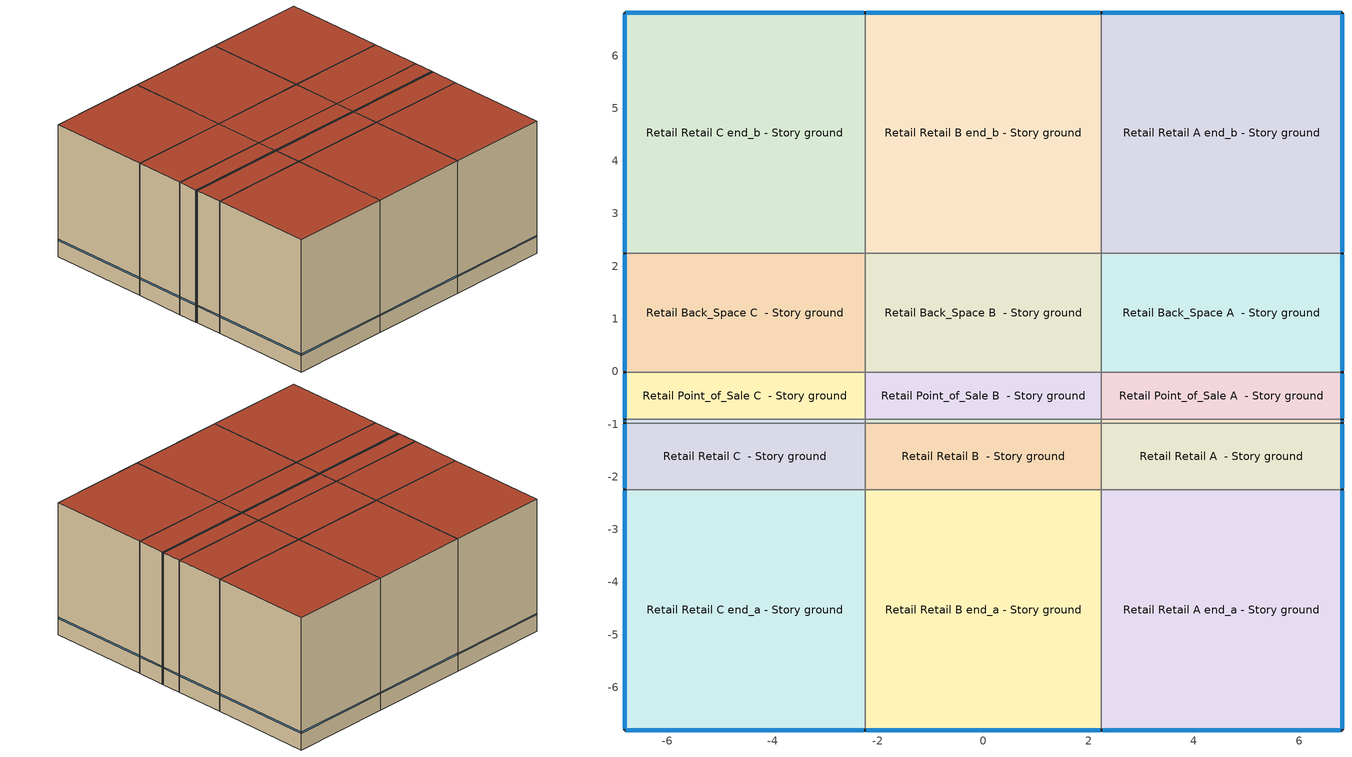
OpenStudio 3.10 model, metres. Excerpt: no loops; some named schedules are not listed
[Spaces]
Retail Retail A end_a - Story ground
 floor ground (Foundation F 1.26W/m*K Perim 9.14m Area 20.9m2): 6.82,-6.82 2.24,-6.82 2.24,-2.24 6.82,-2.24 z0
 wall outside (Retail Retail A end_a - Story ground Wall 1 c tbd): 2.24,-6.82 6.82,-6.82 z0:6.1
 wall outside (Retail Retail A end_a - Story ground Wall 4 c tbd): 6.82,-6.82 6.82,-2.24 z0:6.1
 wall to Retail Retail B end_a - Story ground: 2.24,-2.24 2.24,-6.82 z0:6.1
 wall to Retail Retail A  - Story ground: 6.82,-2.24 2.24,-2.24 z0:6.1
 window (Window U-0.91 SHGC 0.68): 2.27,-6.82 6.79,-6.82 / 6.82,-6.79 6.82,-2.27 z0.76:0.82
 roof outside (Retail Retail A end_a - Story ground RoofCeiling 1 c tbd): 6.82,-2.24 2.24,-2.24 2.24,-6.82 6.82,-6.82 z6.1
Retail Retail B end_a - Story ground
 floor ground (Foundation F 1.26W/m*K Perim 4.49m Area 20.51m2): 2.24,-6.82 -2.24,-6.82 -2.24,-2.24 2.24,-2.24 z0
 wall outside (Retail Retail B end_a - Story ground Wall 4 c tbd): -2.24,-6.82 2.24,-6.82 z0:6.1
 wall to Retail Retail C end_a - Story ground: -2.24,-2.24 -2.24,-6.82 z0:6.1
 wall to Retail Retail B  - Story ground: 2.24,-2.24 -2.24,-2.24 z0:6.1
 window (Window U-0.91 SHGC 0.68): -2.22,-6.82 2.22,-6.82 z0.76:0.82
 roof outside (Retail Retail B end_a - Story ground RoofCeiling 1 c tbd): 2.24,-2.24 -2.24,-2.24 -2.24,-6.82 2.24,-6.82 z6.1
Retail Retail C end_a - Story ground
 floor ground (Foundation F 1.26W/m*K Perim 9.14m Area 20.9m2): -2.24,-6.82 -6.82,-6.82 -6.82,-2.24 -2.24,-2.24 z0
 wall outside (Retail Retail C end_a - Story ground Wall 1 c tbd): -6.82,-6.82 -2.24,-6.82 z0:6.1
 wall outside (Retail Retail C end_a - Story ground Wall 2 c tbd): -6.82,-2.24 -6.82,-6.82 z0:6.1
 wall to Retail Retail C  - Story ground: -2.24,-2.24 -6.82,-2.24 z0:6.1
 window (Window U-0.91 SHGC 0.68): -6.79,-6.82 -2.27,-6.82 / -6.82,-2.27 -6.82,-6.79 z0.76:0.82
 roof outside (Retail Retail C end_a - Story ground RoofCeiling 1 c tbd): -2.24,-2.24 -6.82,-2.24 -6.82,-6.82 -2.24,-6.82 z6.1
Retail Retail A  - Story ground
 floor ground (Foundation F 1.26W/m*K Perim 1.26m Area 5.78m2): 6.82,-2.24 2.24,-2.24 2.24,-0.98 6.82,-0.98 z0
 wall outside (Retail Retail A  - Story ground Wall 3 c tbd): 6.82,-2.24 6.82,-0.98 z0:6.1
 wall to Retail Retail B  - Story ground: 2.24,-0.98 2.24,-2.24 z0:6.1
 wall to Retail Entry A  - Story ground: 6.82,-0.98 2.24,-0.98 z0:6.1
 window (Window U-0.91 SHGC 0.68): 6.82,-2.22 6.82,-1.01 z0.76:0.83
 roof outside (Retail Retail A  - Story ground RoofCeiling 1 c tbd): 6.82,-0.98 2.24,-0.98 2.24,-2.24 6.82,-2.24 z6.1
Retail Retail B  - Story ground
 floor ground (Foundation F 1.26W/m*K Perim 0.0m Area 5.67m2): 2.24,-2.24 -2.24,-2.24 -2.24,-0.98 2.24,-0.98 z0
 wall to Retail Retail C  - Story ground: -2.24,-0.98 -2.24,-2.24 z0:6.1
 wall to Retail Entry B  - Story ground: 2.24,-0.98 -2.24,-0.98 z0:6.1
 roof outside: 2.24,-0.98 -2.24,-0.98 -2.24,-2.24 2.24,-2.24 z6.1
Retail Retail C  - Story ground
 floor ground (Foundation F 1.26W/m*K Perim 1.26m Area 5.78m2): -2.24,-2.24 -6.82,-2.24 -6.82,-0.98 -2.24,-0.98 z0
 wall outside (Retail Retail C  - Story ground Wall 2 c tbd): -6.82,-0.98 -6.82,-2.24 z0:6.1
 wall to Retail Entry C  - Story ground: -2.24,-0.98 -6.82,-0.98 z0:6.1
 window (Window U-0.91 SHGC 0.68): -6.82,-1.01 -6.82,-2.22 z0.76:0.83
 roof outside (Retail Retail C  - Story ground RoofCeiling 1 c tbd): -2.24,-0.98 -6.82,-0.98 -6.82,-2.24 -2.24,-2.24 z6.1
Retail Entry A  - Story ground
 floor ground (Foundation F 1.26W/m*K Perim 0.07m Area 0.32m2): 6.82,-0.98 2.24,-0.98 2.24,-0.91 6.82,-0.91 z0
 wall outside (Retail Entry A  - Story ground Wall 4 c tbd): 6.82,-0.98 6.82,-0.91 z0:6.1
 wall to Retail Entry B  - Story ground: 2.24,-0.91 2.24,-0.98 z0:6.1
 wall to Retail Point_of_Sale A  - Story ground: 6.82,-0.91 2.24,-0.91 z0:6.1
 window (Window U-0.91 SHGC 0.68): 6.82,-0.95 6.82,-0.93 z0.76:0.98
 roof outside (Retail Entry A  - Story ground RoofCeiling 1 c tbd): 6.82,-0.91 2.24,-0.91 2.24,-0.98 6.82,-0.98 z6.1
Retail Entry B  - Story ground
 floor ground (Foundation F 1.26W/m*K Perim 0.0m Area 0.32m2): 2.24,-0.98 -2.24,-0.98 -2.24,-0.91 2.24,-0.91 z0
 wall to Retail Entry C  - Story ground: -2.24,-0.91 -2.24,-0.98 z0:6.1
 wall to Retail Point_of_Sale B  - Story ground: 2.24,-0.91 -2.24,-0.91 z0:6.1
 roof outside: 2.24,-0.91 -2.24,-0.91 -2.24,-0.98 2.24,-0.98 z6.1
Retail Entry C  - Story ground
 floor ground (Foundation F 1.26W/m*K Perim 0.07m Area 0.32m2): -2.24,-0.98 -6.82,-0.98 -6.82,-0.91 -2.24,-0.91 z0
 wall outside (Retail Entry C  - Story ground Wall 2 c tbd): -6.82,-0.91 -6.82,-0.98 z0:6.1
 wall to Retail Point_of_Sale C  - Story ground: -2.24,-0.91 -6.82,-0.91 z0:6.1
 window (Window U-0.91 SHGC 0.68): -6.82,-0.93 -6.82,-0.95 z0.76:0.98
 roof outside (Retail Entry C  - Story ground RoofCeiling 1 c tbd): -2.24,-0.91 -6.82,-0.91 -6.82,-0.98 -2.24,-0.98 z6.1
Retail Point_of_Sale A  - Story ground
 floor ground (Foundation F 1.26W/m*K Perim 0.9m Area 4.09m2): 6.82,-0.91 2.24,-0.91 2.24,-0.01 6.82,-0.01 z0
 wall outside (Retail Point_of_Sale A  - Story ground Wall 3 c tbd): 6.82,-0.91 6.82,-0.01 z0:6.1
 wall to Retail Point_of_Sale B  - Story ground: 2.24,-0.01 2.24,-0.91 z0:6.1
 wall to Retail Back_Space A  - Story ground: 6.82,-0.01 2.24,-0.01 z0:6.1
 window (Window U-0.91 SHGC 0.68): 6.82,-0.88 6.82,-0.04 z0.76:0.83
 roof outside (Retail Point_of_Sale A  - Story ground RoofCeiling 1 c tbd): 6.82,-0.01 2.24,-0.01 2.24,-0.91 6.82,-0.91 z6.1
Retail Point_of_Sale B  - Story ground
 floor ground (Foundation F 1.26W/m*K Perim 0.0m Area 4.02m2): 2.24,-0.91 -2.24,-0.91 -2.24,-0.01 2.24,-0.01 z0
 wall to Retail Point_of_Sale C  - Story ground: -2.24,-0.01 -2.24,-0.91 z0:6.1
 wall to Retail Back_Space B  - Story ground: 2.24,-0.01 -2.24,-0.01 z0:6.1
 roof outside: 2.24,-0.01 -2.24,-0.01 -2.24,-0.91 2.24,-0.91 z6.1
Retail Point_of_Sale C  - Story ground
 floor ground (Foundation F 1.26W/m*K Perim 0.9m Area 4.09m2): -2.24,-0.91 -6.82,-0.91 -6.82,-0.01 -2.24,-0.01 z0
 wall outside (Retail Point_of_Sale C  - Story ground Wall 2 c tbd): -6.82,-0.01 -6.82,-0.91 z0:6.1
 wall to Retail Back_Space C  - Story ground: -2.24,-0.01 -6.82,-0.01 z0:6.1
 window (Window U-0.91 SHGC 0.68): -6.82,-0.04 -6.82,-0.88 z0.76:0.83
 roof outside (Retail Point_of_Sale C  - Story ground RoofCeiling 1 c tbd): -2.24,-0.01 -6.82,-0.01 -6.82,-0.91 -2.24,-0.91 z6.1
Retail Back_Space A  - Story ground
 floor ground (Foundation F 1.26W/m*K Perim 2.26m Area 10.32m2): 6.82,-0.01 2.24,-0.01 2.24,2.24 6.82,2.24 z0
 wall outside (Retail Back_Space A  - Story ground Wall 3 c tbd): 6.82,-0.01 6.82,2.24 z0:6.1
 wall to Retail Back_Space B  - Story ground: 2.24,2.24 2.24,-0.01 z0:6.1
 wall to Retail Retail A end_b - Story ground: 6.82,2.24 2.24,2.24 z0:6.1
 window (Window U-0.91 SHGC 0.68): 6.82,0.01 6.82,2.22 z0.76:0.82
 roof outside (Retail Back_Space A  - Story ground RoofCeiling 1 c tbd): 6.82,2.24 2.24,2.24 2.24,-0.01 6.82,-0.01 z6.1
Retail Back_Space B  - Story ground
 floor ground (Foundation F 1.26W/m*K Perim 0.0m Area 10.13m2): 2.24,-0.01 -2.24,-0.01 -2.24,2.24 2.24,2.24 z0
 wall to Retail Back_Space C  - Story ground: -2.24,2.24 -2.24,-0.01 z0:6.1
 wall to Retail Retail B end_b - Story ground: 2.24,2.24 -2.24,2.24 z0:6.1
 roof outside: 2.24,2.24 -2.24,2.24 -2.24,-0.01 2.24,-0.01 z6.1
Retail Back_Space C  - Story ground
 floor ground (Foundation F 1.26W/m*K Perim 2.26m Area 10.32m2): -2.24,-0.01 -6.82,-0.01 -6.82,2.24 -2.24,2.24 z0
 wall outside (Retail Back_Space C  - Story ground Wall 2 c tbd): -6.82,2.24 -6.82,-0.01 z0:6.1
 wall to Retail Retail C end_b - Story ground: -2.24,2.24 -6.82,2.24 z0:6.1
 window (Window U-0.91 SHGC 0.68): -6.82,2.22 -6.82,0.01 z0.76:0.82
 roof outside (Retail Back_Space C  - Story ground RoofCeiling 1 c tbd): -2.24,2.24 -6.82,2.24 -6.82,-0.01 -2.24,-0.01 z6.1
Retail Retail A end_b - Story ground
 floor ground (Foundation F 1.26W/m*K Perim 9.14m Area 20.9m2): 6.82,2.24 2.24,2.24 2.24,6.82 6.82,6.82 z0
 wall outside (Retail Retail A end_b - Story ground Wall 3 c tbd): 6.82,6.82 2.24,6.82 z0:6.1
 wall outside (Retail Retail A end_b - Story ground Wall 2 c tbd): 6.82,2.24 6.82,6.82 z0:6.1
 wall to Retail Retail B end_b - Story ground: 2.24,6.82 2.24,2.24 z0:6.1
 window (Window U-0.91 SHGC 0.68): 6.82,2.27 6.82,6.79 / 6.79,6.82 2.27,6.82 z0.76:0.82
 roof outside (Retail Retail A end_b - Story ground RoofCeiling 1 c tbd): 6.82,6.82 2.24,6.82 2.24,2.24 6.82,2.24 z6.1
Retail Retail B end_b - Story ground
 floor ground (Foundation F 1.26W/m*K Perim 4.49m Area 20.51m2): 2.24,2.24 -2.24,2.24 -2.24,6.82 2.24,6.82 z0
 wall outside (Retail Retail B end_b - Story ground Wall 4 c tbd): 2.24,6.82 -2.24,6.82 z0:6.1
 wall to Retail Retail C end_b - Story ground: -2.24,6.82 -2.24,2.24 z0:6.1
 window (Window U-0.91 SHGC 0.68): 2.22,6.82 -2.22,6.82 z0.76:0.82
 roof outside (Retail Retail B end_b - Story ground RoofCeiling 1 c tbd): 2.24,6.82 -2.24,6.82 -2.24,2.24 2.24,2.24 z6.1
Retail Retail C end_b - Story ground
 floor ground (Foundation F 1.26W/m*K Perim 9.14m Area 20.9m2): -2.24,2.24 -6.82,2.24 -6.82,6.82 -2.24,6.82 z0
 wall outside (Retail Retail C end_b - Story ground Wall 2 c tbd): -6.82,6.82 -6.82,2.24 z0:6.1
 wall outside (Retail Retail C end_b - Story ground Wall 4 c tbd): -2.24,6.82 -6.82,6.82 z0:6.1
 window (Window U-0.91 SHGC 0.68): -6.82,6.79 -6.82,2.27 / -2.27,6.82 -6.79,6.82 z0.76:0.82
 roof outside (Retail Retail C end_b - Story ground RoofCeiling 1 c tbd): -2.24,6.82 -6.82,6.82 -6.82,2.24 -2.24,2.24 z6.1
[Building]
ComStock DOE Ref 1980-2004|RetailStandalone: North Axis {deg}=315; Default Construction Set=ComStock DOE Ref 1980-2004 - Retail - ASHRAE 169-2013-6A; Default Schedule Set=Building Default Schedule Set; Standards Building Type=Retail
[Site]
St Paul Downtown Ho_MN_USA: Latitude {deg}=44.93; Longitude {deg}=-93.05; Time Zone {hr}=-6; Elevation {m}=217; Terrain=City
[Site:WaterMainsTemperature]
Calculation Method=Correlation; Annual Average Outdoor Air Temperature {C}=7.54167; Maximum Difference In Monthly Average Outdoor Air Temperatures {deltaC}=31.77
[SizingPeriod:DesignDay] Barometric Pressure {Pa}=98745; Rain Indicator=No; Snow Indicator=No; Day of Month=21; Daylight Saving Time Indicator=No; Humidity Condition Type=Wetbulb; Dry-Bulb Temperature Range Modifier Type=DefaultMultipliers
Name | Maximum Dry-Bulb Temperature {C} | Daily Dry-Bulb Temperature Range {deltaC} | Wind Speed {m/s} | Wind Direction {deg} | Month | Day Type | Wetbulb or DewPoint at Maximum Dry-Bulb {C} | Solar Model Indicator | ASHRAE Clear Sky Optical Depth for Beam Irradiance | ASHRAE Clear Sky Optical Depth for Diffuse Irradiance | Sky Clearness
St Paul Downtown Ho Ann Clg .4% Condns DB=>MWB 1 | 32.4 | 10.2 | 5.2 | 180 | 7 | SummerDesignDay | 23 | ASHRAETau | 0.362 | 2.354
St Paul Downtown Ho Ann Clg .4% Condns WB=>MDB 1 | 30 | 10.2 | 5.2 | 180 | 7 | SummerDesignDay | 24.9 | ASHRAETau | 0.362 | 2.354
St Paul Downtown Ho Ann Htg 99.6% Condns DB 1 | -23.9 | 0 | 3.6 | 310 | 1 | WinterDesignDay | -23.9 | ASHRAEClearSky |  |  | 0
St Paul Downtown Ho August .4% Condns DB=>MCWB 1 | 32.8 | 9.9 | 5.2 | 180 | 8 | SummerDesignDay | 23.7 | ASHRAETau | 0.365 | 2.392
[ClimateZones]
Climate Zone Institution Name 1=ASHRAE; Climate Zone Document Name 1=ANSI/ASHRAE Standard 169; Climate Zone Document Year 1=2006; Climate Zone Value 1=ASHRAE 169-2013-6A
[Site:GroundTemperature:FCfactorMethod]
January Ground Temperature {C}=7.03; February Ground Temperature {C}=-2.11; March Ground Temperature {C}=-3.52; April Ground Temperature {C}=-8.63; May Ground Temperature {C}=-8.89; June Ground Temperature {C}=0.03; July Ground Temperature {C}=3.1; August Ground Temperature {C}=19.04; September Ground Temperature {C}=22.01; October Ground Temperature {C}=22.88; November Ground Temperature {C}=22.09; December Ground Temperature {C}=17.47
[Construction:FfactorGroundFloor] F-Factor {W/m-K}=1.26344
Name | Area {m2} | PerimeterExposed {m}
Foundation F 1.26W/m*K Perim 9.14m Area 20.9m2 | 20.9032 | 9.144
Foundation F 1.26W/m*K Perim 4.49m Area 20.51m2 | 20.5149 | 4.48707
Foundation F 1.26W/m*K Perim 2.26m Area 10.32m2 | 10.3204 | 2.25731
Foundation F 1.26W/m*K Perim 0.0m Area 10.13m2 | 10.1287 | 0
Foundation F 1.26W/m*K Perim 1.26m Area 5.78m2 | 5.77591 | 1.26332
Foundation F 1.26W/m*K Perim 0.0m Area 5.67m2 | 5.66862 | 0
Foundation F 1.26W/m*K Perim 0.07m Area 0.32m2 | 0.324071 | 0.0708816
Foundation F 1.26W/m*K Perim 0.0m Area 0.32m2 | 0.318051 | 0
Foundation F 1.26W/m*K Perim 0.0m Area 4.02m2 | 4.01845 | 0
Foundation F 1.26W/m*K Perim 0.9m Area 4.09m2 | 4.09451 | 0.895561
[DefaultConstructionSet]
ComStock DOE Ref 1980-2004 - Retail - ASHRAE 169-2013-6A: Default Exterior Surface Constructions=Default Surface Constructions 1; Default Interior Surface Constructions=Default Surface Constructions 2; Default Ground Contact Surface Constructions=Default Surface Constructions 3; Default Exterior SubSurface Constructions=Default Sub Surface Constructions 1; Default Interior SubSurface Constructions=Default Sub Surface Constructions 2; Interior Partition Construction=Typical Interior Partition
[DefaultSurfaceConstructions]
Name | Floor Construction | Wall Construction | Roof Ceiling Construction
Default Surface Constructions 1 | Typical Insulated Exterior Mass Floor | Typical Insulated Steel Framed Exterior Wall R-15.38 | Typical IEAD Roof R-22.22
Default Surface Constructions 2 | Typical Interior Floor | Typical Interior Wall | Typical Interior Ceiling
Default Surface Constructions 3 | Typical Insulated Carpeted 6in Slab Floor | Typical Insulated Basement Mass Wall R-12.05
[Construction]
Typical Insulated Exterior Mass Floor: Typical Insulation R-11.7, 4 in. Normalweight Concrete Floor, Typical Carpet Pad
Typical IEAD Roof R-22.22: Roof Membrane, Typical Insulation R-21.1, Metal Roof Surface
Typical Interior Floor: 100mm Normalweight concrete floor, CP02 CARPET PAD
Typical Interior Wall: G01 13mm gypsum board, G01 13mm gypsum board
Typical Interior Ceiling: CP02 CARPET PAD, 100mm Normalweight concrete floor
Typical Insulated Carpeted 6in Slab Floor: 6 in. Normalweight Concrete Floor, Typical Carpet Pad
Typical Insulated Basement Mass Wall R-12.05: Typical Insulation R-10.5, 8 in. Concrete Block Basement Wall
U 0.52 SHGC 0.39 Simple Glazing: U 0.52 SHGC 0.39 Simple Glazing
Typical Insulated Metal Door: F08 Metal surface, Typical Insulation R-13.21
U 0.88 SHGC 0.16 Sgl Ref-A-L Clr 6mm: REF A CLEAR LO 6MM
Typical Overhead Door: Typical Insulation R-13.21
Typical Interior Window: Clear 3mm
Typical Interior Door; Typical Interior Partition: G05 25mm wood
Typical Insulated Steel Framed Exterior Wall R-15.38: 25mm Stucco, 5/8 in. Gypsum Board, Typical Insulation R-13.21, 5/8 in. Gypsum Board
InteriorFurnishings: Std Wood 6inch
Window U-0.91 SHGC 0.68: Simple Glazing Single - No LowE - Clear - Wood
Retail Back_Space A  - Story ground RoofCeiling 1 c tbd: Roof Membrane, Retail Back_Space A  - Story ground RoofCeiling 1 m tbd, Metal Roof Surface
Retail Back_Space A  - Story ground Wall 3 c tbd: 25mm Stucco, 5/8 in. Gypsum Board, Retail Back_Space A  - Story ground Wall 3 m tbd, 5/8 in. Gypsum Board
Retail Back_Space C  - Story ground RoofCeiling 1 c tbd: Roof Membrane, Retail Back_Space C  - Story ground RoofCeiling 1 m tbd, Metal Roof Surface
Retail Back_Space C  - Story ground Wall 2 c tbd: 25mm Stucco, 5/8 in. Gypsum Board, Retail Back_Space C  - Story ground Wall 2 m tbd, 5/8 in. Gypsum Board
Retail Entry A  - Story ground RoofCeiling 1 c tbd: Roof Membrane, Retail Entry A  - Story ground RoofCeiling 1 m tbd, Metal Roof Surface
Retail Entry A  - Story ground Wall 4 c tbd: 25mm Stucco, 5/8 in. Gypsum Board, Retail Entry A  - Story ground Wall 4 m tbd, 5/8 in. Gypsum Board
Retail Entry C  - Story ground RoofCeiling 1 c tbd: Roof Membrane, Retail Entry C  - Story ground RoofCeiling 1 m tbd, Metal Roof Surface
Retail Entry C  - Story ground Wall 2 c tbd: 25mm Stucco, 5/8 in. Gypsum Board, Retail Entry C  - Story ground Wall 2 m tbd, 5/8 in. Gypsum Board
Retail Point_of_Sale A  - Story ground RoofCeiling 1 c tbd: Roof Membrane, Retail Point_of_Sale A  - Story ground RoofCeiling 1 m tbd, Metal Roof Surface
Retail Point_of_Sale A  - Story ground Wall 3 c tbd: 25mm Stucco, 5/8 in. Gypsum Board, Retail Point_of_Sale A  - Story ground Wall 3 m tbd, 5/8 in. Gypsum Board
Retail Point_of_Sale C  - Story ground RoofCeiling 1 c tbd: Roof Membrane, Retail Point_of_Sale C  - Story ground RoofCeiling 1 m tbd, Metal Roof Surface
Retail Point_of_Sale C  - Story ground Wall 2 c tbd: 25mm Stucco, 5/8 in. Gypsum Board, Retail Point_of_Sale C  - Story ground Wall 2 m tbd, 5/8 in. Gypsum Board
Retail Retail A  - Story ground RoofCeiling 1 c tbd: Roof Membrane, Retail Retail A  - Story ground RoofCeiling 1 m tbd, Metal Roof Surface
Retail Retail A  - Story ground Wall 3 c tbd: 25mm Stucco, 5/8 in. Gypsum Board, Retail Retail A  - Story ground Wall 3 m tbd, 5/8 in. Gypsum Board
Retail Retail A end_a - Story ground RoofCeiling 1 c tbd: Roof Membrane, Retail Retail A end_a - Story ground RoofCeiling 1 m tbd, Metal Roof Surface
Retail Retail A end_a - Story ground Wall 1 c tbd: 25mm Stucco, 5/8 in. Gypsum Board, Retail Retail A end_a - Story ground Wall 1 m tbd, 5/8 in. Gypsum Board
Retail Retail A end_a - Story ground Wall 4 c tbd: 25mm Stucco, 5/8 in. Gypsum Board, Retail Retail A end_a - Story ground Wall 4 m tbd, 5/8 in. Gypsum Board
Retail Retail A end_b - Story ground RoofCeiling 1 c tbd: Roof Membrane, Retail Retail A end_b - Story ground RoofCeiling 1 m tbd, Metal Roof Surface
Retail Retail A end_b - Story ground Wall 2 c tbd: 25mm Stucco, 5/8 in. Gypsum Board, Retail Retail A end_b - Story ground Wall 2 m tbd, 5/8 in. Gypsum Board
Retail Retail A end_b - Story ground Wall 3 c tbd: 25mm Stucco, 5/8 in. Gypsum Board, Retail Retail A end_b - Story ground Wall 3 m tbd, 5/8 in. Gypsum Board
Retail Retail B end_a - Story ground RoofCeiling 1 c tbd: Roof Membrane, Retail Retail B end_a - Story ground RoofCeiling 1 m tbd, Metal Roof Surface
Retail Retail B end_a - Story ground Wall 4 c tbd: 25mm Stucco, 5/8 in. Gypsum Board, Retail Retail B end_a - Story ground Wall 4 m tbd, 5/8 in. Gypsum Board
Retail Retail B end_b - Story ground RoofCeiling 1 c tbd: Roof Membrane, Retail Retail B end_b - Story ground RoofCeiling 1 m tbd, Metal Roof Surface
Retail Retail B end_b - Story ground Wall 4 c tbd: 25mm Stucco, 5/8 in. Gypsum Board, Retail Retail B end_b - Story ground Wall 4 m tbd, 5/8 in. Gypsum Board
Retail Retail C  - Story ground RoofCeiling 1 c tbd: Roof Membrane, Retail Retail C  - Story ground RoofCeiling 1 m tbd, Metal Roof Surface
Retail Retail C  - Story ground Wall 2 c tbd: 25mm Stucco, 5/8 in. Gypsum Board, Retail Retail C  - Story ground Wall 2 m tbd, 5/8 in. Gypsum Board
Retail Retail C end_a - Story ground RoofCeiling 1 c tbd: Roof Membrane, Retail Retail C end_a - Story ground RoofCeiling 1 m tbd, Metal Roof Surface
Retail Retail C end_a - Story ground Wall 1 c tbd: 25mm Stucco, 5/8 in. Gypsum Board, Retail Retail C end_a - Story ground Wall 1 m tbd, 5/8 in. Gypsum Board
Retail Retail C end_a - Story ground Wall 2 c tbd: 25mm Stucco, 5/8 in. Gypsum Board, Retail Retail C end_a - Story ground Wall 2 m tbd, 5/8 in. Gypsum Board
Retail Retail C end_b - Story ground RoofCeiling 1 c tbd: Roof Membrane, Retail Retail C end_b - Story ground RoofCeiling 1 m tbd, Metal Roof Surface
Retail Retail C end_b - Story ground Wall 2 c tbd: 25mm Stucco, 5/8 in. Gypsum Board, Retail Retail C end_b - Story ground Wall 2 m tbd, 5/8 in. Gypsum Board
Retail Retail C end_b - Story ground Wall 4 c tbd: 25mm Stucco, 5/8 in. Gypsum Board, Retail Retail C end_b - Story ground Wall 4 m tbd, 5/8 in. Gypsum Board
[Material:NoMass] Roughness=Smooth; Thermal Absorptance=0.9; Solar Absorptance=0.7
Name | Thermal Resistance {m2-K/W} | Visible Absorptance
Typical Insulation R-11.7 | 2.05979 | 0.7
Typical Carpet Pad; CP02 CARPET PAD | 0.21648 | 0.8
Typical Insulation R-21.1 | 3.7168 | 0.7
Typical Insulation R-10.5 | 1.84881 | 0.7
Typical Insulation R-13.21 | 2.32567 | 0.7
Retail Back_Space A  - Story ground RoofCeiling 1 m tbd; Retail Back_Space C  - Story ground RoofCeiling 1 m tbd; Retail Entry A  - Story ground RoofCeiling 1 m tbd; Retail Entry C  - Story ground RoofCeiling 1 m tbd; Retail Point_of_Sale A  - Story ground RoofCeiling 1 m tbd; Retail Point_of_Sale C  - Story ground RoofCeiling 1 m tbd; Retail Retail A  - Story ground RoofCeiling 1 m tbd; Retail Retail B end_a - Story ground RoofCeiling 1 m tbd; Retail Retail B end_b - Story ground RoofCeiling 1 m tbd; Retail Retail C  - Story ground RoofCeiling 1 m tbd | 2.97337 | 0.7
Retail Back_Space A  - Story ground Wall 3 m tbd; Retail Back_Space C  - Story ground Wall 2 m tbd | 1.58709 | 0.7
Retail Entry A  - Story ground Wall 4 m tbd; Retail Entry C  - Story ground Wall 2 m tbd | 2.1666 | 0.7
Retail Point_of_Sale A  - Story ground Wall 3 m tbd; Retail Point_of_Sale C  - Story ground Wall 2 m tbd | 1.58275 | 0.7
Retail Retail A  - Story ground Wall 3 m tbd; Retail Retail C  - Story ground Wall 2 m tbd | 1.58501 | 0.7
Retail Retail A end_a - Story ground RoofCeiling 1 m tbd; Retail Retail A end_b - Story ground RoofCeiling 1 m tbd; Retail Retail C end_a - Story ground RoofCeiling 1 m tbd; Retail Retail C end_b - Story ground RoofCeiling 1 m tbd | 2.47778 | 0.7
Retail Retail A end_a - Story ground Wall 1 m tbd; Retail Retail A end_a - Story ground Wall 4 m tbd; Retail Retail A end_b - Story ground Wall 2 m tbd; Retail Retail A end_b - Story ground Wall 3 m tbd; Retail Retail C end_a - Story ground Wall 1 m tbd; Retail Retail C end_a - Story ground Wall 2 m tbd; Retail Retail C end_b - Story ground Wall 2 m tbd; Retail Retail C end_b - Story ground Wall 4 m tbd | 1.58825 | 0.7
Retail Retail B end_a - Story ground Wall 4 m tbd; Retail Retail B end_b - Story ground Wall 4 m tbd | 1.58823 | 0.7
[Material] Thermal Absorptance=0.9
Name | Roughness | Thickness {m} | Conductivity {W/m-K} | Density {kg/m3} | Specific Heat {J/kg-K} | Solar Absorptance | Visible Absorptance
4 in. Normalweight Concrete Floor | MediumRough | 0.1016 | 2.31 | 2322 | 832 | 0.7 | 0.7
Roof Membrane | VeryRough | 0.0095 | 0.16 | 1121.29 | 1460 | 0.7 | 0.7
Metal Roof Surface; F08 Metal surface | Smooth | 0.0008 | 45.28 | 7824 | 500 | 0.7 | 0.7
100mm Normalweight concrete floor | MediumRough | 0.1016 | 2.31045 | 2322 | 832.557 | 0.7 | 0.7
G01 13mm gypsum board | Smooth | 0.0127 | 0.160031 | 800.001 | 1090.73 | 0.7 | 0.5
6 in. Normalweight Concrete Floor | MediumRough | 0.1524 | 2.31 | 2322 | 832 | 0.7 | 0.7
8 in. Concrete Block Basement Wall | MediumRough | 0.2032 | 1.326 | 1842 | 912 | 0.7 | 0.7
G05 25mm wood | MediumSmooth | 0.0254 | 0.15 | 608 | 1630 | 0.5 | 0.5
25mm Stucco | Smooth | 0.0254 | 0.72 | 1856 | 840 | 0.7 | 0.7
5/8 in. Gypsum Board | MediumSmooth | 0.0159 | 0.16 | 800 | 1090 | 0.7 | 0.7
Std Wood 6inch | MediumSmooth | 0.15 | 0.12 | 540 | 1210 | 0.7 | 0.7
[DefaultSubSurfaceConstructions]
Name | Fixed Window Construction | Operable Window Construction | Door Construction | Glass Door Construction | Overhead Door Construction | Tubular Daylight Dome Construction | Tubular Daylight Diffuser Construction
Default Sub Surface Constructions 1 | U 0.52 SHGC 0.39 Simple Glazing | U 0.52 SHGC 0.39 Simple Glazing | Typical Insulated Metal Door | U 0.88 SHGC 0.16 Sgl Ref-A-L Clr 6mm | Typical Overhead Door | Typical Interior Window | Typical Interior Window
Default Sub Surface Constructions 2 | Typical Interior Window | Typical Interior Window | Typical Interior Door
[WindowMaterial:SimpleGlazingSystem]
Name | U-Factor {W/m2-K} | Solar Heat Gain Coefficient | Visible Transmittance
U 0.52 SHGC 0.39 Simple Glazing | 2.9527 | 0.39 | 0.81
Simple Glazing Single - No LowE - Clear - Wood | 5.16722 | 0.683 | 0.723
[WindowMaterial:Glazing] Optical Data Type=SpectralAverage; Infrared Transmittance at Normal Incidence=0; Front Side Infrared Hemispherical Emissivity=0.84; Conductivity {W/m-K}=0.9; Dirt Correction Factor for Solar and Visible Transmittance=1; Solar Diffusing=No
Name | Thickness {m} | Solar Transmittance at Normal Incidence | Front Side Solar Reflectance at Normal Incidence | Back Side Solar Reflectance at Normal Incidence | Visible Transmittance at Normal Incidence | Front Side Visible Reflectance at Normal Incidence | Back Side Visible Reflectance at Normal Incidence | Back Side Infrared Hemispherical Emissivity
REF A CLEAR LO 6MM | 0.006 | 0.066 | 0.341 | 0.493 | 0.08 | 0.41 | 0.37 | 0.4
Clear 3mm | 0.003 | 0.837 | 0.075 | 0.075 | 0.898 | 0.081 | 0.081 | 0.84
[SpaceType] Standards Building Type=Retail
Name | Default Schedule Set | Design Specification Outdoor Air Object | Standards Space Type
Retail Entry - ComStock DOE Ref 1980-2004 | Retail Entry Schedule Set | Retail Entry Ventilation | Entry
Retail Point_of_Sale - ComStock DOE Ref 1980-2004 | Retail Point_of_Sale Schedule Set | Retail Point_of_Sale Ventilation | Point_of_Sale
Retail Back_Space - ComStock DOE Ref 1980-2004 | Retail Back_Space Schedule Set | Retail Back_Space Ventilation | Back_Space
Retail Retail - ComStock DOE Ref 1980-2004 | Retail Retail Schedule Set | Retail Retail Ventilation | Retail
[BuildingStory]
Story ground: Nominal Z Coordinate {m}=0; Nominal Floor to Floor Height {m}=6.096
[Space] Building Story=Story ground
Name | Space Type | Thermal Zone
Retail Retail A end_a - Story ground | Retail Retail - ComStock DOE Ref 1980-2004 | Zone Retail Retail A end_a - Story ground
Retail Retail B end_a - Story ground | Retail Retail - ComStock DOE Ref 1980-2004 | Zone Retail Retail B end_a - Story ground
Retail Retail C end_a - Story ground | Retail Retail - ComStock DOE Ref 1980-2004 | Zone Retail Retail C end_a - Story ground
Retail Retail A  - Story ground | Retail Retail - ComStock DOE Ref 1980-2004 | Zone Retail Retail A  - Story ground
Retail Retail B  - Story ground | Retail Retail - ComStock DOE Ref 1980-2004 | Zone Retail Retail B  - Story ground
Retail Retail C  - Story ground | Retail Retail - ComStock DOE Ref 1980-2004 | Zone Retail Retail C  - Story ground
Retail Entry A  - Story ground | Retail Entry - ComStock DOE Ref 1980-2004 | Zone Retail Entry A  - Story ground
Retail Entry B  - Story ground | Retail Entry - ComStock DOE Ref 1980-2004 | Zone Retail Entry B  - Story ground
Retail Entry C  - Story ground | Retail Entry - ComStock DOE Ref 1980-2004 | Zone Retail Entry C  - Story ground
Retail Point_of_Sale A  - Story ground | Retail Point_of_Sale - ComStock DOE Ref 1980-2004 | Zone Retail Point_of_Sale A  - Story ground
Retail Point_of_Sale B  - Story ground | Retail Point_of_Sale - ComStock DOE Ref 1980-2004 | Zone Retail Point_of_Sale B  - Story ground
Retail Point_of_Sale C  - Story ground | Retail Point_of_Sale - ComStock DOE Ref 1980-2004 | Zone Retail Point_of_Sale C  - Story ground
Retail Back_Space A  - Story ground | Retail Back_Space - ComStock DOE Ref 1980-2004 | Zone Retail Back_Space A  - Story ground
Retail Back_Space B  - Story ground | Retail Back_Space - ComStock DOE Ref 1980-2004 | Zone Retail Back_Space B  - Story ground
Retail Back_Space C  - Story ground | Retail Back_Space - ComStock DOE Ref 1980-2004 | Zone Retail Back_Space C  - Story ground
Retail Retail A end_b - Story ground | Retail Retail - ComStock DOE Ref 1980-2004 | Zone Retail Retail A end_b - Story ground
Retail Retail B end_b - Story ground | Retail Retail - ComStock DOE Ref 1980-2004 | Zone Retail Retail B end_b - Story ground
Retail Retail C end_b - Story ground | Retail Retail - ComStock DOE Ref 1980-2004 | Zone Retail Retail C end_b - Story ground
[ThermalZone] Multiplier=1; Use Ideal Air Loads=No
Name | Thermostat
Zone Retail Retail A end_a - Story ground | Retail Retail - ComStock DOE Ref 1980-2004 Thermostat 1
Zone Retail Retail B end_a - Story ground | Retail Retail - ComStock DOE Ref 1980-2004 Thermostat 4
Zone Retail Retail C end_a - Story ground | Retail Retail - ComStock DOE Ref 1980-2004 Thermostat 7
Zone Retail Retail A  - Story ground | Retail Retail - ComStock DOE Ref 1980-2004 Thermostat
Zone Retail Retail B  - Story ground | Retail Retail - ComStock DOE Ref 1980-2004 Thermostat 3
Zone Retail Retail C  - Story ground | Retail Retail - ComStock DOE Ref 1980-2004 Thermostat 6
Zone Retail Entry A  - Story ground | Retail Entry - ComStock DOE Ref 1980-2004 Thermostat
Zone Retail Entry B  - Story ground | Retail Entry - ComStock DOE Ref 1980-2004 Thermostat 1
Zone Retail Entry C  - Story ground | Retail Entry - ComStock DOE Ref 1980-2004 Thermostat 2
Zone Retail Point_of_Sale A  - Story ground | Retail Point_of_Sale - ComStock DOE Ref 1980-2004 Thermostat
Zone Retail Point_of_Sale B  - Story ground | Retail Point_of_Sale - ComStock DOE Ref 1980-2004 Thermostat 1
Zone Retail Point_of_Sale C  - Story ground | Retail Point_of_Sale - ComStock DOE Ref 1980-2004 Thermostat 2
Zone Retail Back_Space A  - Story ground | Retail Back_Space - ComStock DOE Ref 1980-2004 Thermostat
Zone Retail Back_Space B  - Story ground | Retail Back_Space - ComStock DOE Ref 1980-2004 Thermostat 1
Zone Retail Back_Space C  - Story ground | Retail Back_Space - ComStock DOE Ref 1980-2004 Thermostat 2
Zone Retail Retail A end_b - Story ground | Retail Retail - ComStock DOE Ref 1980-2004 Thermostat 2
Zone Retail Retail B end_b - Story ground | Retail Retail - ComStock DOE Ref 1980-2004 Thermostat 5
Zone Retail Retail C end_b - Story ground | Retail Retail - ComStock DOE Ref 1980-2004 Thermostat 8
[People:Definition] Number of People Calculation Method=People/Area; Fraction Radiant=0.3
Name | People per Space Floor Area {person/m2}
Retail Back_Space People Definition | 0.0358438
Retail Entry People Definition; Retail Point_of_Sale People Definition; Retail Retail People Definition | 0.161459
[People] Work Efficiency Schedule=Work Efficiency Schedule; Clothing Insulation Schedule=Clothing Schedule; Air Velocity Schedule=Air Velocity Schedule; Multiplier=1
Name | People Definition | Space or SpaceType
Retail Back_Space People | Retail Back_Space People Definition | Retail Back_Space - ComStock DOE Ref 1980-2004
Retail Entry People | Retail Entry People Definition | Retail Entry - ComStock DOE Ref 1980-2004
Retail Point_of_Sale People | Retail Point_of_Sale People Definition | Retail Point_of_Sale - ComStock DOE Ref 1980-2004
Retail Retail People | Retail Retail People Definition | Retail Retail - ComStock DOE Ref 1980-2004
[Lights:Definition] Design Level Calculation Method=Watts/Area; Fraction Visible=0.2; Return Air Fraction=0
Name | Watts per Space Floor Area {W/m2} | Fraction Radiant
Retail Retail - ComStock DOE Ref 1980-2004 General Lights Definition; Retail Point_of_Sale - ComStock DOE Ref 1980-2004 General Lights Definition | 5.73211 | 0.31
Retail Retail - ComStock DOE Ref 1980-2004 Task Lights Definition; Retail Point_of_Sale - ComStock DOE Ref 1980-2004 Task Lights Definition | 3.42471 | 0.125
Retail Back_Space - ComStock DOE Ref 1980-2004 General Lights Definition | 2.06273 | 0.31
Retail Entry - ComStock DOE Ref 1980-2004 General Lights Definition | 1.92838 | 0.31
Retail Entry - ComStock DOE Ref 1980-2004 Task Lights Definition | 1.01438 | 0.125
Retail Entry - ComStock DOE Ref 1980-2004 Wall Wash Lights Definition | 1.81461 | 0.125
[ElectricEquipment:Definition] Design Level Calculation Method=Watts/Area; Fraction Latent=0; Fraction Radiant=0.5; Fraction Lost=0
Name | Watts per Space Floor Area {W/m2}
Retail Back_Space Elec Equip Definition | 8.07293
Retail Entry Elec Equip Definition; Retail Retail Elec Equip Definition | 3.22917
Retail Point_of_Sale Elec Equip Definition | 21.5278
[ElectricEquipment] Schedule=Mercantile_Retail BLDG_EQUIP_EndUseData BPR Adjusted
Name | Electric Equipment Definition | Space or SpaceType
Retail Back_Space Elec Equip | Retail Back_Space Elec Equip Definition | Retail Back_Space - ComStock DOE Ref 1980-2004
Retail Entry Elec Equip | Retail Entry Elec Equip Definition | Retail Entry - ComStock DOE Ref 1980-2004
Retail Point_of_Sale Elec Equip | Retail Point_of_Sale Elec Equip Definition | Retail Point_of_Sale - ComStock DOE Ref 1980-2004
Retail Retail Elec Equip | Retail Retail Elec Equip Definition | Retail Retail - ComStock DOE Ref 1980-2004
[DesignSpecification:OutdoorAir] Outdoor Air Method=Sum
Name | Outdoor Air Flow per Floor Area {m3/s-m2}
Retail Back_Space Ventilation | 0.000762
Retail Entry Ventilation; Retail Point_of_Sale Ventilation; Retail Retail Ventilation | 0.001524
[DefaultScheduleSet]
Name | Number of People Schedule | People Activity Level Schedule | Lighting Schedule | Electric Equipment Schedule | Hours of Operation Schedule
Retail Back_Space Schedule Set; Retail Entry Schedule Set; Retail Point_of_Sale Schedule Set; Retail Retail Schedule Set | Retail Bldg Occ | Retail Activity | Mercantile_Retail BLDG_LIGHT_EndUseData | Mercantile_Retail BLDG_EQUIP_EndUseData
Building Default Schedule Set |  |  |  |  | Building Hours of Operation NonResidential
[Exterior:Lights:Definition]
Name | Design Level {W}
Parking Areas and Drives 0.04 W/ft^2 Def (W/ft^2) | 0.041
Building Facades 0.15 W/ft^2 Def (W/ft^2) | 0.15
Main Entries 30.0 W/ft Def (W/ft) | 30
Other Doors 20.0 W/ft Def (W/ft) | 20
[Exterior:Lights] Control Option=AstronomicalClock
Name | Exterior Lights Definition | Schedule | Multiplier
Parking Areas and Drives 0.04 W/ft^2 | Parking Areas and Drives 0.04 W/ft^2 Def (W/ft^2) | Always On Discrete | 2835.14
Building Facades 0.15 W/ft^2 | Building Facades 0.15 W/ft^2 Def (W/ft^2) | Schedule Ruleset 1 | 3577.71
Main Entries 30.0 W/ft | Main Entries 30.0 W/ft Def (W/ft) | Always On Discrete | 8
Other Doors 20.0 W/ft | Other Doors 20.0 W/ft Def (W/ft) | Always On Discrete | 2.344
[ThermostatSetpoint:DualSetpoint] Heating Setpoint Temperature Schedule=Retail HtgSetp
Name | Cooling Setpoint Temperature Schedule
Retail Back_Space - ComStock DOE Ref 1980-2004 Thermostat; Retail Back_Space - ComStock DOE Ref 1980-2004 Thermostat 1; Retail Back_Space - ComStock DOE Ref 1980-2004 Thermostat 2; Retail Point_of_Sale - ComStock DOE Ref 1980-2004 Thermostat; Retail Point_of_Sale - ComStock DOE Ref 1980-2004 Thermostat 1; Retail Point_of_Sale - ComStock DOE Ref 1980-2004 Thermostat 2; Retail Retail - ComStock DOE Ref 1980-2004 Thermostat; Retail Retail - ComStock DOE Ref 1980-2004 Thermostat 1; Retail Retail - ComStock DOE Ref 1980-2004 Thermostat 2; Retail Retail - ComStock DOE Ref 1980-2004 Thermostat 3; Retail Retail - ComStock DOE Ref 1980-2004 Thermostat 4; Retail Retail - ComStock DOE Ref 1980-2004 Thermostat 5; Retail Retail - ComStock DOE Ref 1980-2004 Thermostat 6; Retail Retail - ComStock DOE Ref 1980-2004 Thermostat 7; Retail Retail - ComStock DOE Ref 1980-2004 Thermostat 8 | Retail ClgSetp
Retail Entry - ComStock DOE Ref 1980-2004 Thermostat; Retail Entry - ComStock DOE Ref 1980-2004 Thermostat 1; Retail Entry - ComStock DOE Ref 1980-2004 Thermostat 2 | Retail FRONT ENTRY COOLING
[InternalMass:Definition]
Internal Mass Definition 1: Construction=InteriorFurnishings; Design Level Calculation Method=SurfaceArea/Area; Surface Area per Space Floor Area=2
[InternalMass] Internal Mass Definition=Internal Mass Definition 1; Multiplier=1
Name | Space or SpaceType
Retail Retail C end_b - Story ground Mass | Retail Retail C end_b - Story ground
Retail Retail B end_b - Story ground Mass | Retail Retail B end_b - Story ground
Retail Back_Space C  - Story ground Mass | Retail Back_Space C  - Story ground
Retail Back_Space B  - Story ground Mass | Retail Back_Space B  - Story ground
Retail Retail A end_a - Story ground Mass | Retail Retail A end_a - Story ground
Retail Retail C end_a - Story ground Mass | Retail Retail C end_a - Story ground
Retail Retail B end_a - Story ground Mass | Retail Retail B end_a - Story ground
Retail Retail A  - Story ground Mass | Retail Retail A  - Story ground
Retail Back_Space A  - Story ground Mass | Retail Back_Space A  - Story ground
Retail Retail B  - Story ground Mass | Retail Retail B  - Story ground
Retail Retail C  - Story ground Mass | Retail Retail C  - Story ground
Retail Retail A end_b - Story ground Mass | Retail Retail A end_b - Story ground
Retail Point_of_Sale B  - Story ground Mass | Retail Point_of_Sale B  - Story ground
Retail Point_of_Sale A  - Story ground Mass | Retail Point_of_Sale A  - Story ground
Retail Point_of_Sale C  - Story ground Mass | Retail Point_of_Sale C  - Story ground
[Lights] Schedule=Mercantile_Retail BLDG_LIGHT_EndUseData BPR Adjusted; Fraction Replaceable=1
Name | Lights Definition | Space or SpaceType
Retail Retail - ComStock DOE Ref 1980-2004 General Lighting | Retail Retail - ComStock DOE Ref 1980-2004 General Lights Definition | Retail Retail - ComStock DOE Ref 1980-2004
Retail Retail - ComStock DOE Ref 1980-2004 Task Lighting | Retail Retail - ComStock DOE Ref 1980-2004 Task Lights Definition | Retail Retail - ComStock DOE Ref 1980-2004
Retail Back_Space - ComStock DOE Ref 1980-2004 General Lighting | Retail Back_Space - ComStock DOE Ref 1980-2004 General Lights Definition | Retail Back_Space - ComStock DOE Ref 1980-2004
Retail Point_of_Sale - ComStock DOE Ref 1980-2004 General Lighting | Retail Point_of_Sale - ComStock DOE Ref 1980-2004 General Lights Definition | Retail Point_of_Sale - ComStock DOE Ref 1980-2004
Retail Point_of_Sale - ComStock DOE Ref 1980-2004 Task Lighting | Retail Point_of_Sale - ComStock DOE Ref 1980-2004 Task Lights Definition | Retail Point_of_Sale - ComStock DOE Ref 1980-2004
Retail Entry - ComStock DOE Ref 1980-2004 General Lighting | Retail Entry - ComStock DOE Ref 1980-2004 General Lights Definition | Retail Entry - ComStock DOE Ref 1980-2004
Retail Entry - ComStock DOE Ref 1980-2004 Task Lighting | Retail Entry - ComStock DOE Ref 1980-2004 Task Lights Definition | Retail Entry - ComStock DOE Ref 1980-2004
Retail Entry - ComStock DOE Ref 1980-2004 Wall Wash Lighting | Retail Entry - ComStock DOE Ref 1980-2004 Wall Wash Lights Definition | Retail Entry - ComStock DOE Ref 1980-2004
[SpaceInfiltration:DesignFlowRate] Design Flow Rate Calculation Method=Flow/ExteriorArea; Flow per Exterior Surface Area {m3/s-m2}=0.00123985; Velocity Term Coefficient=0; Density Basis=Outdoor
Name | Space or SpaceType | Schedule | Constant Term Coefficient | Temperature Term Coefficient | Velocity Squared Term Coefficient
Retail Retail C end_b - Story ground HVAC On Infiltration | Retail Retail C end_b - Story ground | Infiltration HVAC On Schedule 1 | -0.0453 | 0.0054 | 0.0317
Retail Retail C end_b - Story ground HVAC Off Infiltration | Retail Retail C end_b - Story ground | Infiltration HVAC Off Schedule 1 | 0 | 0.0086 | 0.0406
Retail Retail B end_b - Story ground HVAC On Infiltration | Retail Retail B end_b - Story ground | Infiltration HVAC On Schedule 1 | -0.0453 | 0.0054 | 0.0317
Retail Retail B end_b - Story ground HVAC Off Infiltration | Retail Retail B end_b - Story ground | Infiltration HVAC Off Schedule 1 | 0 | 0.0086 | 0.0406
Retail Back_Space C  - Story ground HVAC On Infiltration | Retail Back_Space C  - Story ground | Infiltration HVAC On Schedule 1 | -0.0453 | 0.0054 | 0.0317
Retail Back_Space C  - Story ground HVAC Off Infiltration | Retail Back_Space C  - Story ground | Infiltration HVAC Off Schedule 1 | 0 | 0.0086 | 0.0406
Retail Back_Space B  - Story ground HVAC On Infiltration | Retail Back_Space B  - Story ground | Infiltration HVAC On Schedule 1 | -0.0453 | 0.0054 | 0.0317
Retail Back_Space B  - Story ground HVAC Off Infiltration | Retail Back_Space B  - Story ground | Infiltration HVAC Off Schedule 1 | 0 | 0.0086 | 0.0406
Retail Retail A end_a - Story ground HVAC On Infiltration | Retail Retail A end_a - Story ground | Infiltration HVAC On Schedule 1 | -0.0453 | 0.0054 | 0.0317
Retail Retail A end_a - Story ground HVAC Off Infiltration | Retail Retail A end_a - Story ground | Infiltration HVAC Off Schedule 1 | 0 | 0.0086 | 0.0406
Retail Retail C end_a - Story ground HVAC On Infiltration | Retail Retail C end_a - Story ground | Infiltration HVAC On Schedule 1 | -0.0453 | 0.0054 | 0.0317
Retail Retail C end_a - Story ground HVAC Off Infiltration | Retail Retail C end_a - Story ground | Infiltration HVAC Off Schedule 1 | 0 | 0.0086 | 0.0406
Retail Retail B end_a - Story ground HVAC On Infiltration | Retail Retail B end_a - Story ground | Infiltration HVAC On Schedule 1 | -0.0453 | 0.0054 | 0.0317
Retail Retail B end_a - Story ground HVAC Off Infiltration | Retail Retail B end_a - Story ground | Infiltration HVAC Off Schedule 1 | 0 | 0.0086 | 0.0406
Retail Retail A  - Story ground HVAC On Infiltration | Retail Retail A  - Story ground | Infiltration HVAC On Schedule 1 | -0.0453 | 0.0054 | 0.0317
Retail Retail A  - Story ground HVAC Off Infiltration | Retail Retail A  - Story ground | Infiltration HVAC Off Schedule 1 | 0 | 0.0086 | 0.0406
Retail Back_Space A  - Story ground HVAC On Infiltration | Retail Back_Space A  - Story ground | Infiltration HVAC On Schedule 1 | -0.0453 | 0.0054 | 0.0317
Retail Back_Space A  - Story ground HVAC Off Infiltration | Retail Back_Space A  - Story ground | Infiltration HVAC Off Schedule 1 | 0 | 0.0086 | 0.0406
Retail Retail B  - Story ground HVAC On Infiltration | Retail Retail B  - Story ground | Infiltration HVAC On Schedule 1 | -0.0453 | 0.0054 | 0.0317
Retail Retail B  - Story ground HVAC Off Infiltration | Retail Retail B  - Story ground | Infiltration HVAC Off Schedule 1 | 0 | 0.0086 | 0.0406
Retail Retail C  - Story ground HVAC On Infiltration | Retail Retail C  - Story ground | Infiltration HVAC On Schedule 1 | -0.0453 | 0.0054 | 0.0317
Retail Retail C  - Story ground HVAC Off Infiltration | Retail Retail C  - Story ground | Infiltration HVAC Off Schedule 1 | 0 | 0.0086 | 0.0406
Retail Entry A  - Story ground HVAC On Infiltration | Retail Entry A  - Story ground | Infiltration HVAC On Schedule 1 | -0.0453 | 0.0054 | 0.0317
Retail Entry A  - Story ground HVAC Off Infiltration | Retail Entry A  - Story ground | Infiltration HVAC Off Schedule 1 | 0 | 0.0086 | 0.0406
Retail Retail A end_b - Story ground HVAC On Infiltration | Retail Retail A end_b - Story ground | Infiltration HVAC On Schedule 1 | -0.0453 | 0.0054 | 0.0317
Retail Retail A end_b - Story ground HVAC Off Infiltration | Retail Retail A end_b - Story ground | Infiltration HVAC Off Schedule 1 | 0 | 0.0086 | 0.0406
Retail Entry B  - Story ground HVAC On Infiltration | Retail Entry B  - Story ground | Infiltration HVAC On Schedule 1 | -0.0453 | 0.0054 | 0.0317
Retail Entry B  - Story ground HVAC Off Infiltration | Retail Entry B  - Story ground | Infiltration HVAC Off Schedule 1 | 0 | 0.0086 | 0.0406
Retail Point_of_Sale B  - Story ground HVAC On Infiltration | Retail Point_of_Sale B  - Story ground | Infiltration HVAC On Schedule 1 | -0.0453 | 0.0054 | 0.0317
Retail Point_of_Sale B  - Story ground HVAC Off Infiltration | Retail Point_of_Sale B  - Story ground | Infiltration HVAC Off Schedule 1 | 0 | 0.0086 | 0.0406
Retail Entry C  - Story ground HVAC On Infiltration | Retail Entry C  - Story ground | Infiltration HVAC On Schedule 1 | -0.0453 | 0.0054 | 0.0317
Retail Entry C  - Story ground HVAC Off Infiltration | Retail Entry C  - Story ground | Infiltration HVAC Off Schedule 1 | 0 | 0.0086 | 0.0406
Retail Point_of_Sale A  - Story ground HVAC On Infiltration | Retail Point_of_Sale A  - Story ground | Infiltration HVAC On Schedule 1 | -0.0453 | 0.0054 | 0.0317
Retail Point_of_Sale A  - Story ground HVAC Off Infiltration | Retail Point_of_Sale A  - Story ground | Infiltration HVAC Off Schedule 1 | 0 | 0.0086 | 0.0406
Retail Point_of_Sale C  - Story ground HVAC On Infiltration | Retail Point_of_Sale C  - Story ground | Infiltration HVAC On Schedule 1 | -0.0453 | 0.0054 | 0.0317
Retail Point_of_Sale C  - Story ground HVAC Off Infiltration | Retail Point_of_Sale C  - Story ground | Infiltration HVAC Off Schedule 1 | 0 | 0.0086 | 0.0406
[Schedule:Ruleset]
Name | Default Day Schedule | Summer Design Day Schedule | Winter Design Day Schedule
Clothing Schedule | Clothing Schedule Default Winter Clothes
Air Velocity Schedule | Air Velocity Schedule Default
Work Efficiency Schedule | Work Efficiency Schedule Default
Retail Bldg Occ | Retail Bldg Occ Default | Retail Bldg Occ Summer Design Day | Retail Bldg Occ Winter Design Day
Retail Activity | Retail Activity Default | Retail Activity Summer Design Day | Retail Activity Winter Design Day
Mercantile_Retail BLDG_LIGHT_EndUseData | Mercantile_Retail BLDG_LIGHT_EndUseData Default | Mercantile_Retail BLDG_LIGHT_EndUseData Summer Design Day | Mercantile_Retail BLDG_LIGHT_EndUseData Winter Design Day
Mercantile_Retail BLDG_EQUIP_EndUseData | Mercantile_Retail BLDG_EQUIP_EndUseData Default | Mercantile_Retail BLDG_EQUIP_EndUseData Summer Design Day | Mercantile_Retail BLDG_EQUIP_EndUseData Winter Design Day
Schedule Ruleset 1 | Schedule Day 9
Retail HtgSetp | Retail HtgSetp Default | Schedule Day 84 | Schedule Day 85
Retail ClgSetp | Retail ClgSetp Default | Schedule Day 82 | Schedule Day 83
Retail FRONT ENTRY COOLING | Retail FRONT ENTRY COOLING Default | Retail FRONT ENTRY COOLING Summer Design Day | Retail FRONT ENTRY COOLING Winter Design Day
Building Hours of Operation NonResidential | Building Hours of Operation NonResidential Default | Building Hours of Operation NonResidential Summer Design Day | Building Hours of Operation NonResidential Winter Design Day
Mercantile_Retail BLDG_LIGHT_EndUseData BPR Adjusted | Mercantile_Retail BLDG_LIGHT_EndUseData Default 2 | Mercantile_Retail BLDG_LIGHT_EndUseData Summer Design Day 1 | Mercantile_Retail BLDG_LIGHT_EndUseData Winter Design Day 1
Mercantile_Retail BLDG_EQUIP_EndUseData BPR Adjusted | Mercantile_Retail BLDG_EQUIP_EndUseData Default 1 | Mercantile_Retail BLDG_EQUIP_EndUseData Summer Design Day 1 | Mercantile_Retail BLDG_EQUIP_EndUseData Winter Design Day 1
Infiltration HVAC On Schedule 1 | Zone Retail Retail A end_a - Story ground PSZ-AC Occ Sch Default 3 | Zone Retail Retail A end_a - Story ground PSZ-AC Occ Sch Summer Design Day 3 | Zone Retail Retail A end_a - Story ground PSZ-AC Occ Sch Winter Design Day 3
Infiltration HVAC Off Schedule 1 | Infiltration HVAC Off Schedule Default Day Schedule | Infiltration HVAC Off Schedule Summer Design Day Schedule 1 | Infiltration HVAC Off Schedule Winter Design Day Schedule 1
[Schedule:Day]
Retail Bldg Occ Default: No, 4, 15, 0, 4, 30, 0.025, 4, 45, 0.05, 5, 0, 0.075, 5, 15, 0.1, 5, 30, 0.125, 5, 45, 0.15, 6, 0, 0.175, 6, 15, 0.2, 6, 30, 0.275, 6, 45, 0.35, 7, 0, 0.425, 7, 15, 0.5, 7, 45, 0.5, 8, 0, 0.525, 8, 15, 0.55, 8, 30, 0.575, 8, 45, 0.6, 9, 0, 0.625, 9, 15, 0.65, 9, 30, 0.675, 9, 45, 0.7, 10, 0, 0.7, 10, 15, 0.725, 10, 30, 0.75, 10, 45, 0.775, 11, 0, 0.8, 11, 15, 0.775, 11, 30, 0.75, 11, 45, 0.725, 12, 0, 0.7, 12, 15, 0.65, 12, 30, 0.6, 12, 45, 0.55, 13, 0, 0.5, 13, 15, 0.4, 13, 30, 0.3, 13, 45, 0.2625, 14, 0, 0.225, 14, 15, 0.1875, 14, 30, 0.15, 14, 45, 0.1125, 15, 0, 0.075, 15, 15, 0.0375, 15, 30, 0, 24, 0, 0
Retail Bldg Occ Winter Design Day; Retail Bldg Occ Summer Design Day: No, 24, 0, 1
Retail Activity Default: No, 17, 30, 120, 24, 0, 120
Retail Activity Winter Design Day; Retail Activity Summer Design Day: No, 24, 0, 120
Schedule Day 9: 6, 0, 0, 24, 0, 1
Retail HtgSetp Default: No, 6, 45, 19.4444, 14, 30, 19.4444, 24, 0, 19.4444
Retail ClgSetp Default: No, 6, 45, 22.7778, 14, 30, 22.7778, 24, 0, 22.7778
Retail FRONT ENTRY COOLING Default: No, 14, 30, 90, 24, 0, 90
Retail FRONT ENTRY COOLING Winter Design Day; Retail FRONT ENTRY COOLING Summer Design Day: No, 24, 0, 90
Building Hours of Operation NonResidential Default: 6, 45, 0, 14, 30, 1, 24, 0, 0
Building Hours of Operation NonResidential Winter Design Day; Building Hours of Operation NonResidential Summer Design Day; Zone Retail Retail A end_a - Story ground PSZ-AC Occ Sch Summer Design Day 3; Zone Retail Retail A end_a - Story ground PSZ-AC Occ Sch Winter Design Day 3: 24, 0, 1
Zone Retail Retail A end_a - Story ground PSZ-AC Occ Sch Default 3: 6, 0, 0, 14, 0, 1, 24, 0, 0
Infiltration HVAC Off Schedule Default Day Schedule: 6, 0, 1, 14, 0, 0, 24, 0, 1
Infiltration HVAC Off Schedule Summer Design Day Schedule 1; Infiltration HVAC Off Schedule Winter Design Day Schedule 1: 24, 0, 0
Schedule Day 82; Schedule Day 83: 24, 0, 22.7778
Schedule Day 84; Schedule Day 85: 24, 0, 19.4444
[Schedule:Rule]
Name | Schedule Ruleset | Rule Order | Day Schedule | Apply Saturday | Date Specification Type | Start Month | Start Day | End Month | End Day | Apply Sunday | Apply Monday | Apply Tuesday | Apply Wednesday | Apply Thursday | Apply Friday
Schedule Rule 2 | Retail Bldg Occ | 1 | Retail Bldg Occ Sat Day | Yes | DateRange | 1 | 1 | 12 | 31
Schedule Rule 3 | Retail Bldg Occ | 0 | Retail Bldg Occ Sun Day |  | DateRange | 1 | 1 | 12 | 31 | Yes
Schedule Rule 8 | Retail HtgSetp | 1 | Retail HtgSetp Sat Day | Yes | DateRange | 1 | 1 | 12 | 31
Schedule Rule 9 | Retail HtgSetp | 0 | Retail HtgSetp Sun Day |  | DateRange | 1 | 1 | 12 | 31 | Yes
Schedule Rule 10 | Retail ClgSetp | 1 | Retail ClgSetp Sat Day | Yes | DateRange | 1 | 1 | 12 | 31
Schedule Rule 11 | Retail ClgSetp | 0 | Retail ClgSetp Sun Day |  | DateRange | 1 | 1 | 12 | 31 | Yes
Schedule Rule 12 | Building Hours of Operation NonResidential | 1 | Schedule Day 16 | Yes | DateRange | 1 | 6 | 12 | 29
Schedule Rule 13 | Building Hours of Operation NonResidential | 0 | Schedule Day 17 |  | DateRange | 1 | 7 | 12 | 30 | Yes
Schedule Rule 7 | Retail Activity | 1 | Retail Activity Default 1 | Yes | DateRange | 1 | 6 | 12 | 29
Schedule Rule 16 | Retail FRONT ENTRY COOLING | 1 | Retail FRONT ENTRY COOLING Default 1 | Yes | DateRange | 1 | 6 | 12 | 29
Schedule Rule 17 | Retail FRONT ENTRY COOLING | 0 | Retail FRONT ENTRY COOLING Default 2 |  | DateRange | 1 | 7 | 12 | 30 | Yes
Schedule Rule 84 | Infiltration HVAC On Schedule 1 | 0 | Schedule Day 80 |  | DateRange | 1 | 7 | 12 | 30 | Yes
Schedule Rule 85 | Infiltration HVAC On Schedule 1 | 1 | Schedule Day 81 | Yes | DateRange | 1 | 6 | 12 | 29
Infiltration HVAC Off Schedule Schedule Day 0 Rule | Infiltration HVAC Off Schedule 1 | 1 | Infiltration HVAC Off Schedule Schedule Day 0 1 | No |  |  |  |  |  | Yes | No | No | No | No | No
Infiltration HVAC Off Schedule Schedule Day 1 Rule | Infiltration HVAC Off Schedule 1 | 0 | Infiltration HVAC Off Schedule Schedule Day 2 | Yes |  |  |  |  |  | No | No | No | No | No | No
[Schedule:Constant]
Always On Discrete: Value=1
